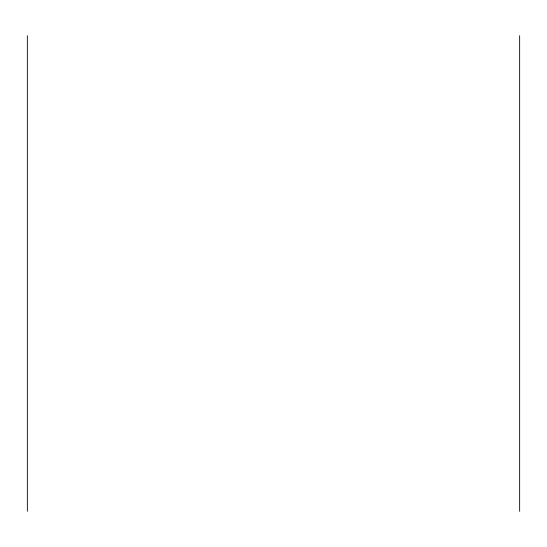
<?xml version="1.0" encoding="UTF-8"?>
<svg xmlns="http://www.w3.org/2000/svg" width="547" height="547" viewBox="0 0 547 547"><rect width="100%" height="100%" fill="white"/><g stroke="black" fill="none" stroke-linecap="round" stroke-linejoin="round"><path stroke-width="0.82" d="M519.65 35.678L519.65 511.322M27.35 35.678L27.35 511.322"/></g></svg>
